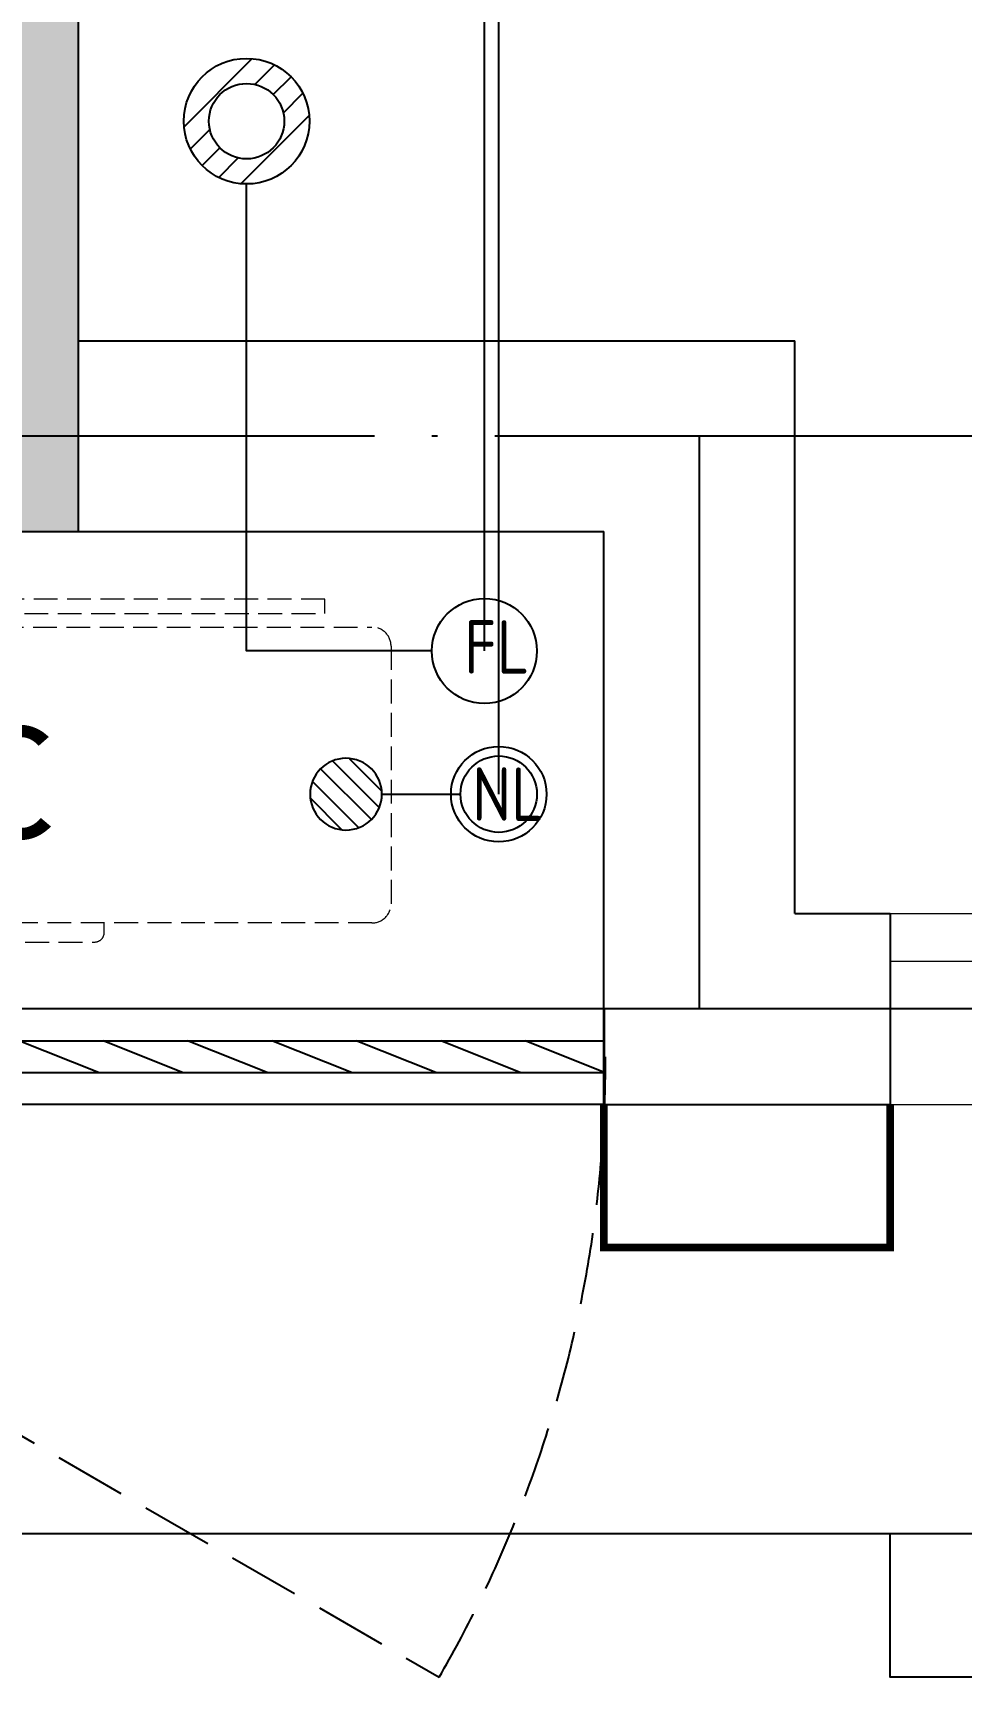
# Model space of a CAD drawing. Extents: x 27938 to 1507990, y 110129 to 923079.
# Drawn here: x 868669 to 869641, y 517540 to 519263 of the extents above; entities that cross this region are included whole.
import ezdxf

# ---------------------------------------------------------------- set-up
doc = ezdxf.new("R2010")
doc.units = 0
doc.header["$LTSCALE"] = 1000
doc.header["$MEASUREMENT"] = 0
doc.linetypes.add('DASH', pattern=[0.35, 0.25, -0.1])
doc.linetypes.add('DOTE', pattern=[2.42, 2, -0.2, 0.02, -0.2])
for name, color, linetype in [('COLUMN', 9, 'Continuous'), ('DIM_凝结', 150, 'Continuous'), ('DIM_废水', 31, 'Continuous'), ('DOTE', 1, 'Continuous'), ('EQUIP_地漏', 7, 'Continuous'), ('PUB_HATCH', 8, 'Continuous'), ('PUB_TEXT', 4, 'Continuous'), ('VPIPE-凝结', 150, 'N'), ('VPIPE-废水', 31, 'Continuous'), ('WALL', 9, 'Continuous'), ('WINDOW', 4, 'Continuous'), ('WINDOW_TEXT', 7, 'Continuous'), ('看线', 251, 'Continuous')]:
    doc.layers.add(name, color=color, linetype=linetype)
for name, color, linetype, lineweight in [('平面-栏杆', 135, 'Continuous', 15), ('平面-看线', 45, 'Continuous', 15), ('平面-空调预留孔', 173, 'Continuous', 15)]:
    doc.layers.add(name, color=color, linetype=linetype, lineweight=lineweight)
doc.styles.add('_TCH_WINDOW', font='SIMPLEX.shx', dxfattribs={"width": 0.7, "height": 3.5, "bigfont": 'GBCBIG.shx'})
doc.styles.get("Standard").update_dxf_attribs({"font": 'gbenor.shx', "bigfont": 'gbcbig.shx'})
doc.styles.add('黑体', font='simhei.ttf')
doc.linetypes.add('N', pattern='A,3,-0.2,["N",Standard,S=0.25,R=0,X=-0.1,Y=-0.115],-0.2', length=3.4)

# ---------------------------------------------------------------- blocks, each defined once
blk = doc.blocks.new('GDGDGDSDA')
at = {"layer": 'DOTE', "color": 0, "linetype": 'DOTE', "ltscale": 0.3}
for p, q in [((471334.8, 362158.3), (417334.8, 362158.3)), ((460784.8, 362158.3), (460784.8, 361558.3)), ((471334.8, 361558.3), (417334.8, 361558.3))]:
    blk.add_line(p, q, dxfattribs=at)
blk = doc.blocks.new('GFDGFSDFGD')
at = {"layer": 'PUB_HATCH'}
blk.add_hatch(color=256, dxfattribs=at).paths.add_polyline_path([(460766.6, 364323.7), (461416.6, 364323.7), (461416.6, 365973.7), (461216.6, 365973.7), (461216.6, 364523.7), (460766.6, 364523.7)])
at = {"layer": 'COLUMN', "color": 6}
for p, q in [((461416.6, 364323.7), (461416.6, 365973.7)), ((460766.6, 364323.7), (461416.6, 364323.7))]:
    blk.add_line(p, q, dxfattribs=at)
blk = doc.blocks.new('$TwtSys$00000141')
at = {"color": 1}
for p, q in [((-47.1, 3.8), (-5, 45.9)), ((-47.1, 3.8), (-5, 45.9)), ((-43.6, -17.5), (17.5, 43.6)), ((-43.6, -17.5), (17.5, 43.6)), ((-33.2, -33.2), (33.2, 33.2)), ((-33.2, -33.2), (33.2, 33.2)), ((-16.2, -43.5), (43.8, 16.4)), ((-16.2, -43.5), (43.8, 16.4)), ((5.7, -46.1), (46.1, -5.7)), ((5.7, -46.1), (46.1, -5.7))]:
    blk.add_line(p, q, dxfattribs=at)
blk.add_circle((0, 0), 47, dxfattribs=at)
blk.add_circle((0, 0), 47, dxfattribs=at)
blk = doc.blocks.new('$TwtSys$00000543')
for p, q in [((-93.6, -8.5), (8.5, 93.6)), ((12.5, 55), (41.7, 84.2)), ((39.9, 39.9), (66.5, 66.5)), ((55, 12.5), (84.2, 41.7)), ((-8.5, -93.6), (93.6, 8.5)), ((-84.2, -41.7), (-55, -12.5)), ((-66.5, -66.5), (-39.9, -39.9)), ((-41.7, -84.2), (-12.5, -55))]:
    blk.add_line(p, q)
for radius in [94, 56.4]:
    blk.add_circle((0, 0), radius)
blk = doc.blocks.new('gsergvr')
at = {"layer": '平面-空调预留孔', "linetype": 'DASH', "ltscale": 0.1}
for p, q in [((34075.4, 17176.2), (34075.4, 17166.2)), ((34448.2, 17166.2), (34448.2, 17176.2)), ((34085.4, 17156.2), (34438.2, 17156.2))]:
    blk.add_line(p, q, dxfattribs=at)
blk.add_lwpolyline([(34679.3, 17515.3), (34259.5, 17515.3), (34259.5, 17500.2), (34679.3, 17500.2)], close=True, dxfattribs=at)
blk.add_lwpolyline([(34728.6, 17176.2), (33988.6, 17176.2, -0.414214), (33968.6, 17196.2), (33968.6, 17466.2, -0.414214), (33988.6, 17486.2), (34728.6, 17486.2, -0.414214), (34748.6, 17466.2), (34748.6, 17196.2, -0.414214)], format="xyb", close=True, dxfattribs=at)
for centre, start, end in [((34085.4, 17166.2), 180, 270), ((34438.2, 17166.2), 270, 0)]:
    blk.add_arc(centre, 10, start, end, dxfattribs=at)
at = {"layer": '平面-空调预留孔', "color": 251, "linetype": 'DASH', "ltscale": 0.1, "true_color": 0x636466, "style": '黑体', "width": 1.2}
blk.add_text('A.C', height=117.05, dxfattribs=at).set_placement((34110.9, 17264.8))
blk = doc.blocks.new('rtyryrtyeeretee')
at = {"layer": '平面-空调预留孔'}
blk.add_blockref('gsergvr', (635673.5, 326705.8), dxfattribs=at)
blk = doc.blocks.new('GDGDRGDGDRGDR')
blk.add_blockref('rtyryrtyeeretee', (-208678.3, 97240.1))
blk = doc.blocks.new('$WINLIB2D$00000039')
at = {"color": 0}
for points in [[(-0.5, 0.5), (-0.5, -0.5)], [(0.5, 0.5), (-0.5, 0.5)], [(0.5, -0.5), (0.5, 0.5)], [(-0.5, 0.1667), (0.5, 0.1667)], [(-0.3839, -0.1667), (-0.448, 0.1667)], [(-0.3159, -0.1667), (-0.38, 0.1667)], [(-0.2479, -0.1667), (-0.312, 0.1667)], [(-0.1799, -0.1667), (-0.244, 0.1667)], [(-0.1119, -0.1667), (-0.176, 0.1667)], [(-0.0439, -0.1667), (-0.108, 0.1667)], [(0.0241, -0.1667), (-0.04, 0.1667)], [(0.0921, -0.1667), (0.028, 0.1667)], [(0.16, -0.1667), (0.0959, 0.1667)], [(0.228, -0.1667), (0.1639, 0.1667)], [(0.296, -0.1667), (0.2319, 0.1667)], [(0.364, -0.1667), (0.2999, 0.1667)], [(0.432, -0.1667), (0.3679, 0.1667)], [(0.5, -0.1667), (0.4359, 0.1667)], [(-0.4519, -0.1667), (-0.5, 0.0836)], [(-0.5, -0.1667), (0.5, -0.1667)], [(0.5, -0.5), (-0.5, -0.5)]]:
    blk.add_lwpolyline(points, dxfattribs=at)

msp = doc.modelspace()

# ---------------------------------------------------------------- linework, layer by layer
at = {"color": 8, "const_width": 8}
msp.add_lwpolyline([(869566.6, 518140.4), (869566.6, 517990.4), (869266.6, 517990.4), (869266.6, 518140.4)], dxfattribs=at)
at = {"layer": 'VPIPE-凝结', "color": 8, "ltscale": 0.1}
for points in [[(869086.6, 518615.4), (868892.5, 518615.4), (868892.5, 519104.6)], [(869034.2, 518465.4), (869116.6, 518465.4)]]:
    msp.add_lwpolyline(points, dxfattribs=at)
at = {"layer": 'VPIPE-凝结', "color": 8}
msp.add_circle((869156.6, 518465.4), 40, dxfattribs=at)
at = {"layer": 'VPIPE-废水', "color": 8}
msp.add_circle((869141.6, 518615.4), 55, dxfattribs=at)
at = {"layer": 'WALL', "color": 8}
for p, q in [((869266.6, 518140.4), (869266.6, 518240.4)), ((869266.6, 518140.4), (869466.6, 518140.4)), ((869466.6, 518140.4), (869466.6, 518140.4)), ((869466.6, 518140.4), (869566.6, 518140.4))]:
    msp.add_line(p, q, dxfattribs=at)
at = {"layer": 'WINDOW', "color": 8, "linetype": 'DASH', "ltscale": 0.3}
msp.add_lwpolyline([(867968.5, 518190.4), (869094.3, 517540.4, 0.131652), (869268.5, 518190.4)], format="xyb", dxfattribs=at)
at = {"layer": '平面-栏杆', "color": 8}
for points in [[(869566.6, 518290.4), (874216.6, 518290.4)], [(869566.6, 518240.4), (874216.6, 518240.4)]]:
    msp.add_lwpolyline(points, dxfattribs=at)
at = {"layer": '平面-看线', "color": 8}
msp.add_lwpolyline([(869566.6, 518340.4), (874216.6, 518340.4)], dxfattribs=at)
at = {"layer": '平面-看线', "color": 8, "linetype": 'DASH'}
msp.add_lwpolyline([(869566.6, 518140.4), (874216.6, 518140.4)], dxfattribs=at)
at = {"layer": '看线', "color": 8}
msp.add_lwpolyline([(875516.6, 519340.4), (875516.6, 517690.4), (855316.6, 517690.4), (855316.6, 519190.4), (852916.6, 519190.4)], dxfattribs=at)
at = {"layer": '看线', "color": 8, "ltscale": 0.5}
msp.add_lwpolyline([(871566.6, 517690.4), (871566.6, 517540.4), (869566.6, 517540.4), (869566.6, 517690.4)], dxfattribs=at)

# ---------------------------------------------------------------- block references
at = {"color": 8}
msp.add_blockref('GFDGFSDFGD', (407300, 154416.7), dxfattribs=at)
at = {"layer": 'DOTE', "color": 169}
msp.add_blockref('GDGDGDSDA', (408581.8, 156682.1), dxfattribs=at)
at = {"layer": 'EQUIP_地漏', "color": 8, "xscale": 0.7000000000000001, "yscale": 0.7000000000000001, "zscale": 0.7000000000000001}
msp.add_blockref('$TwtSys$00000543', (868892.5, 519170.4), dxfattribs=at)
at = {"layer": 'EQUIP_地漏', "color": 8, "xscale": 0.8, "yscale": -0.8, "zscale": 0.8, "rotation": 179.999999999993}
msp.add_blockref('$TwtSys$00000141', (868996.6, 518465.4), dxfattribs=at)
at = {"layer": 'WINDOW', "color": 8}
ref = msp.add_blockref('$WINLIB2D$00000039', (868617.5, 518190.4), dxfattribs=dict(at, xscale=1299.999999983003, yscale=100, zscale=1299.999999983003))
ref.add_attrib('A', 'BYC1317a', (868607.3, 517945), dxfattribs={"layer": 'WINDOW_TEXT', "color": 8, "ltscale": 0.5, "height": 5.95, "style": '_TCH_WINDOW', "width": 0.494118})

# ---------------------------------------------------------------- next in the draw order: block references
at = {"color": 8}
msp.add_blockref('GDGDRGDGDRGDR', (407300, 77208.4), dxfattribs=at)

# ---------------------------------------------------------------- next in the draw order: linework, layer by layer
at = {"layer": 'DIM_凝结'}
msp.add_line((869156.6, 518465.4), (869156.6, 520420.4), dxfattribs=at)
at = {"layer": 'DIM_废水'}
msp.add_line((869141.6, 518615.4), (869141.6, 520941.2), dxfattribs=at)
at = {"layer": 'VPIPE-凝结'}
msp.add_circle((869156.6, 518465.4), 50, dxfattribs=at)
at = {"layer": 'VPIPE-废水'}
msp.add_circle((869141.6, 518615.4), 55, dxfattribs=at)
at = {"layer": 'WALL', "color": 8}
for p, q in [((868716.6, 518940.4), (868716.6, 519940.4)), ((868716.6, 518940.4), (869466.6, 518940.4)), ((869466.6, 518340.4), (869466.6, 518940.4)), ((868616.6, 518740.4), (869266.6, 518740.4)), ((869266.6, 518240.4), (869266.6, 518740.4)), ((869466.6, 518340.4), (869566.6, 518340.4)), ((869566.6, 518340.4), (869566.6, 518140.4))]:
    msp.add_line(p, q, dxfattribs=at)

# ---------------------------------------------------------------- next in the draw order: texts
at = {"layer": 'PUB_TEXT', "color": 8}
for s, p in [('FL', (869120.3, 518591.6)), ('NL', (869128.6, 518437.4))]:
    msp.add_text(s, height=56, dxfattribs=at).set_placement(p)

doc.saveas('drawing.dxf')
